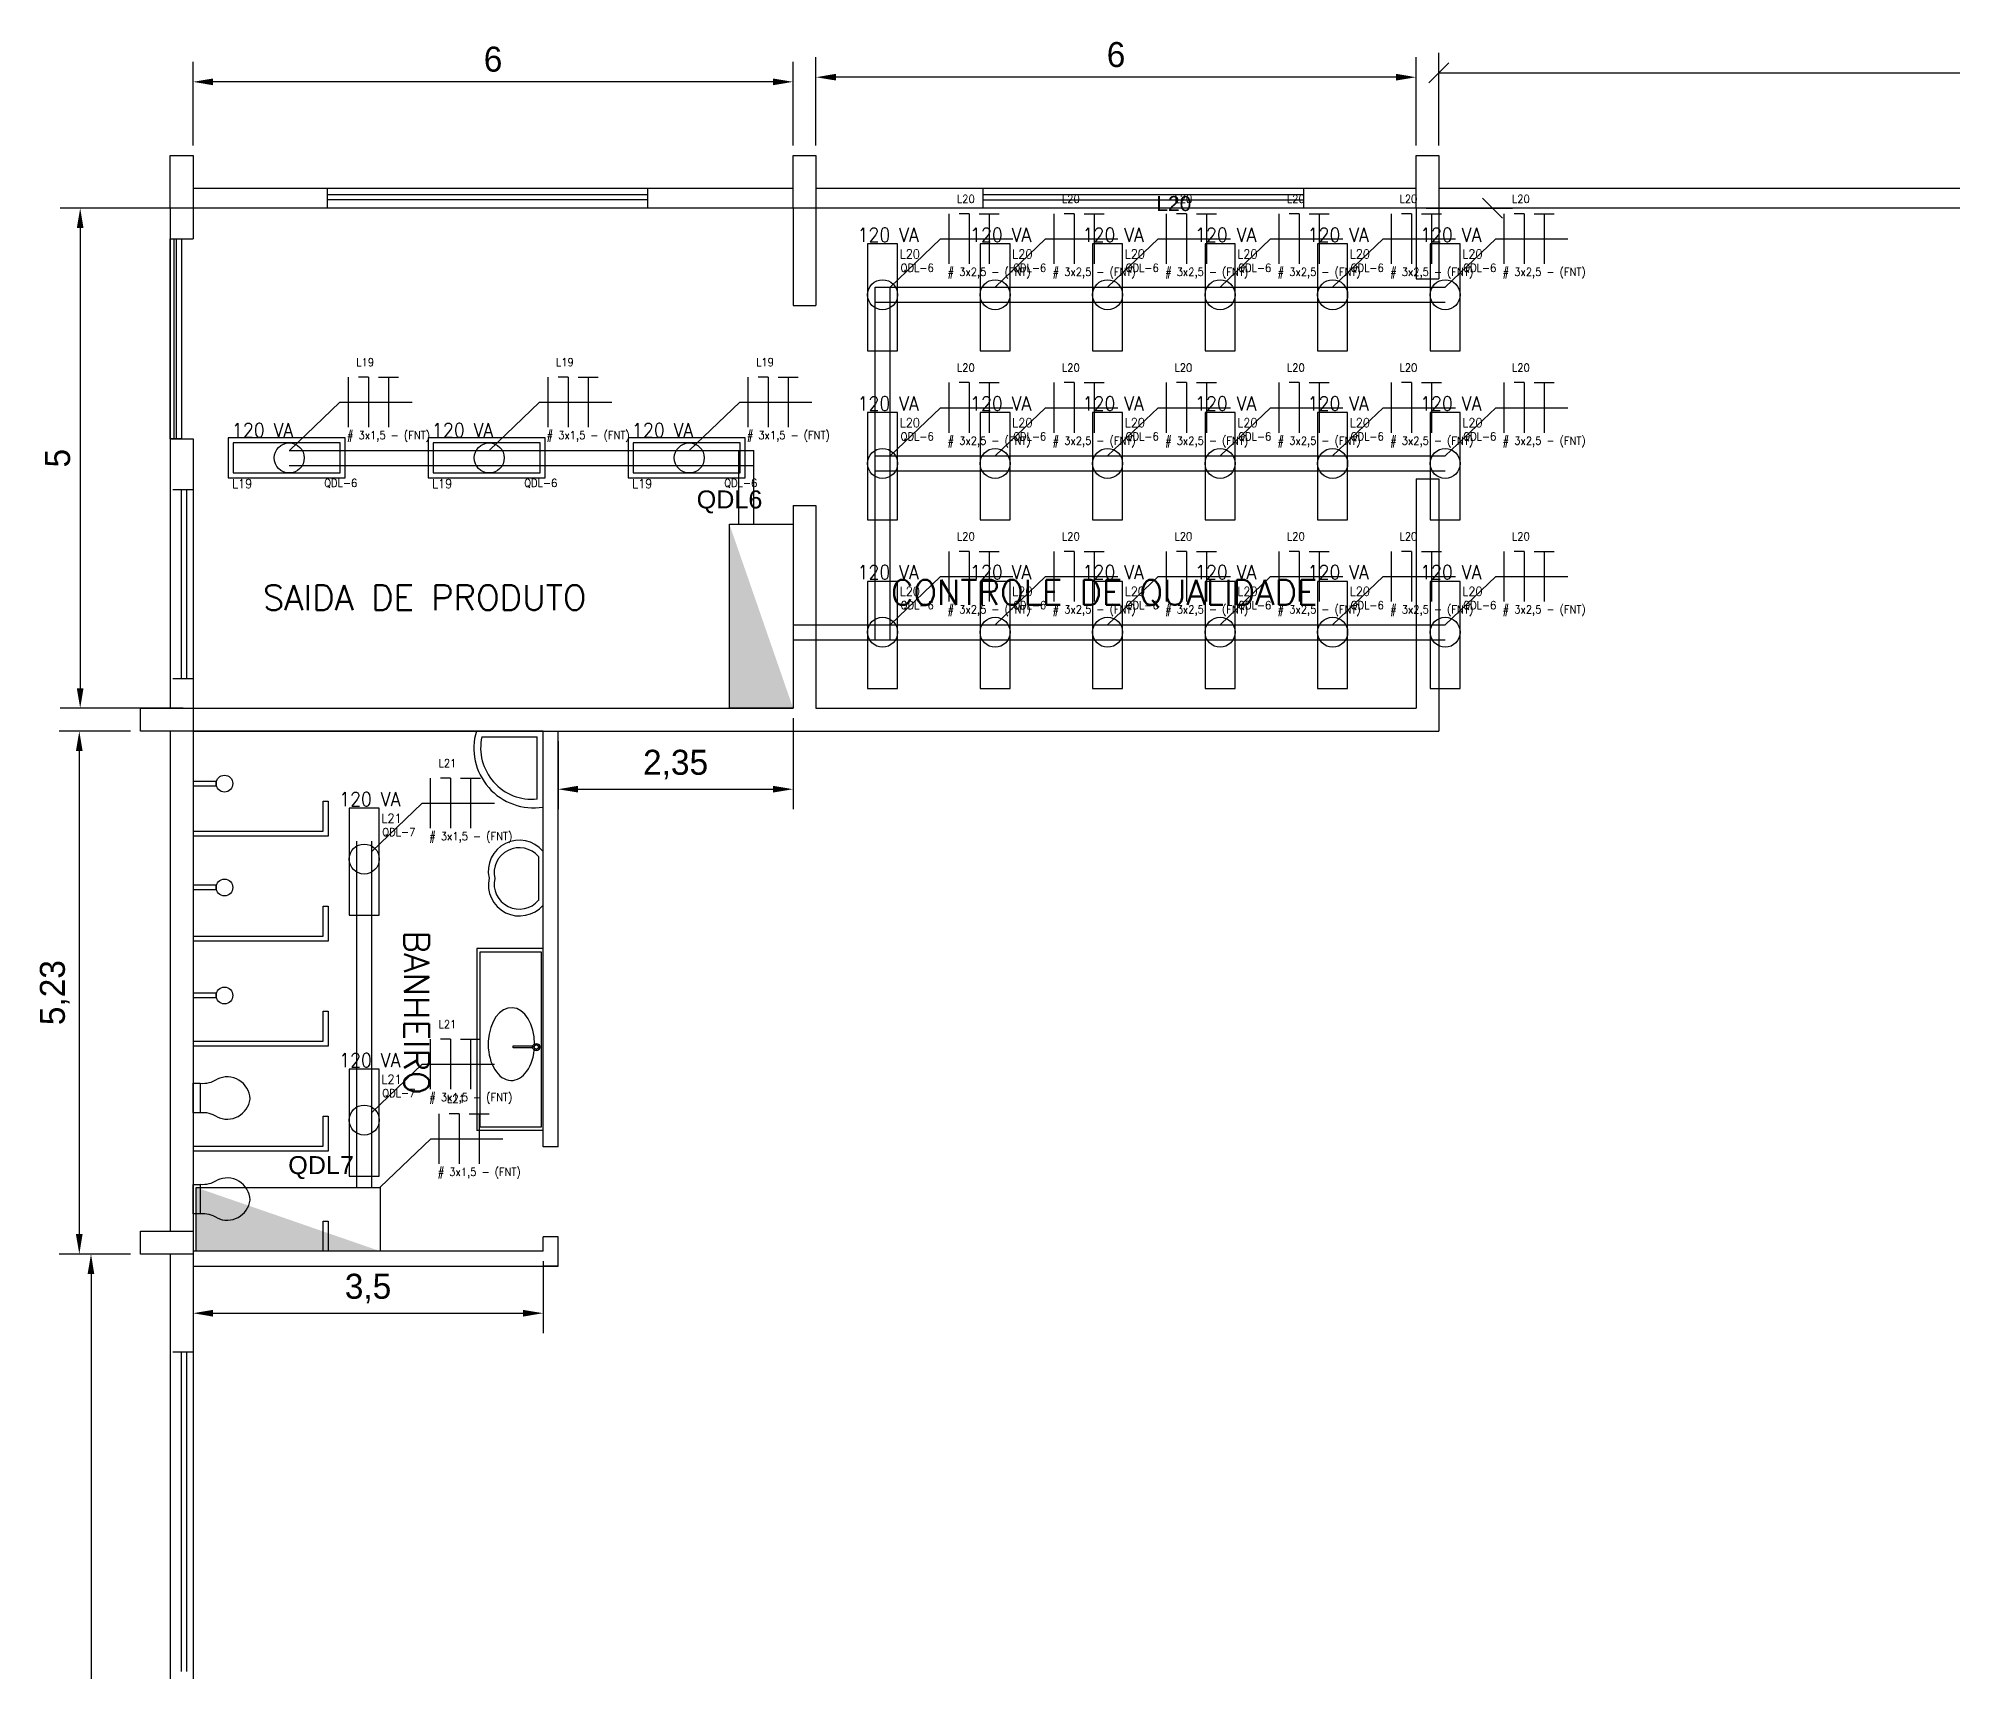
# Model space of a CAD drawing. Extents: x 196 to 608, y -49 to 226.
# Drawn here: x 355.22 to 374.36, y 46.19 to 62.53 of the extents above; entities that cross this region are included whole.
import ezdxf

# ---------------------------------------------------------------- set-up
doc = ezdxf.new("R2010")
doc.units = 0
doc.header["$MEASUREMENT"] = 0
for name, color, linetype in [('_ARQ', 5, 'Continuous'), ('_ARQ-TEXTO', 4, 'Continuous'), ('_COTAS', 4, 'Continuous'), ('_ELT-ELETROCALHAS', 1, 'Continuous'), ('_ELT-LUMINÁRIA', 2, 'Continuous'), ('_ELT-PONTO', 2, 'Continuous'), ('_ELT-PONTO-TEXTO', 4, 'Continuous'), ('ELET_FIAÇÃO', 1, 'Continuous')]:
    doc.layers.add(name, color=color, linetype=linetype)
doc.styles.add('textstyle3', font='romans')
doc.styles.add('textstyle4', font='arial.ttf')
doc.styles.add('textstyle6', font='Standard')
doc.dimstyles.new('QCADDimStyle', dxfattribs={"dimscale": 0, "dimtxt": 0.25, "dimasz": 0.2, "dimexe": 0.2, "dimexo": 0.1, "dimgap": 0.1, "dimtad": 1, "dimtxsty": 'Standard', "dimcen": 2.5, "dimadec": 1, "dimazin": 3, "dimtfac": 1, "dimtmove": 2, "dimatfit": 3, "dimarcsym": 0})

# ---------------------------------------------------------------- blocks, each defined once
blk = doc.blocks.new('_OBLIQUE')
at = {"color": 0, "linetype": 'ByBlock'}
blk.add_line((-0.5, -0.5), (0.5, 0.5), dxfattribs=at)
blk = doc.blocks.new('*D42')
at = {"layer": '_COTAS', "color": 0, "linetype": 'Continuous', "lineweight": -2, "transparency": 16777216}
for p, q in [((362.997, 61.453), (362.997, 62.337)), ((368.997, 61.453), (368.997, 62.337)), ((368.797, 62.137), (363.197, 62.137))]:
    blk.add_line(p, q, dxfattribs=at)
at = {"layer": '_COTAS', "color": 0, "linetype": 'Continuous', "transparency": 16777216}
for points in [[(363.197, 62.171), (363.197, 62.104), (362.997, 62.137)], [(368.797, 62.171), (368.797, 62.104), (368.997, 62.137)]]:
    blk.add_solid(points, dxfattribs=at)
at = {"layer": 'DEFPOINTS', "color": 0, "linetype": 'Continuous', "transparency": 16777216}
for p in [(362.997, 62.137), (362.997, 61.353), (368.997, 61.353)]:
    blk.add_point(p, dxfattribs=at)
at = {"layer": '_COTAS', "color": 0, "linetype": 'Continuous', "transparency": 16777216, "insert": (365.997, 62.362), "char_height": 0.25, "attachment_point": 5}
blk.add_mtext('6', dxfattribs=at)
blk = doc.blocks.new('*D43')
at = {"layer": '_COTAS', "color": 0, "linetype": 'Continuous', "lineweight": -2, "transparency": 16777216}
for p, q in [((356.768, 61.453), (356.768, 62.291)), ((362.768, 61.453), (362.768, 62.291)), ((362.568, 62.091), (356.968, 62.091))]:
    blk.add_line(p, q, dxfattribs=at)
at = {"layer": '_COTAS', "color": 0, "linetype": 'Continuous', "transparency": 16777216}
for points in [[(356.968, 62.124), (356.968, 62.057), (356.768, 62.091)], [(362.568, 62.124), (362.568, 62.057), (362.768, 62.091)]]:
    blk.add_solid(points, dxfattribs=at)
at = {"layer": 'DEFPOINTS', "color": 0, "linetype": 'Continuous', "transparency": 16777216}
for p in [(356.768, 62.091), (356.768, 61.353), (362.768, 61.353)]:
    blk.add_point(p, dxfattribs=at)
at = {"layer": '_COTAS', "color": 0, "linetype": 'Continuous', "transparency": 16777216, "insert": (359.768, 62.316), "char_height": 0.25, "attachment_point": 5}
blk.add_mtext('6', dxfattribs=at)
blk = doc.blocks.new('*D44')
at = {"layer": '_COTAS', "color": 0, "linetype": 'Continuous', "lineweight": -2, "transparency": 16777216}
for p, q in [((356.668, 60.828), (355.44, 60.828)), ((355.64, 60.628), (355.64, 56.028)), ((356.668, 55.828), (355.44, 55.828))]:
    blk.add_line(p, q, dxfattribs=at)
at = {"layer": '_COTAS', "color": 0, "linetype": 'Continuous', "transparency": 16777216}
for points in [[(355.606, 60.628), (355.673, 60.628), (355.64, 60.828)], [(355.606, 56.028), (355.673, 56.028), (355.64, 55.828)]]:
    blk.add_solid(points, dxfattribs=at)
at = {"layer": 'DEFPOINTS', "color": 0, "linetype": 'Continuous', "transparency": 16777216}
for p in [(356.768, 60.828), (355.64, 55.828), (356.768, 55.828)]:
    blk.add_point(p, dxfattribs=at)
at = {"layer": '_COTAS', "color": 0, "linetype": 'Continuous', "transparency": 16777216, "insert": (355.415, 58.328), "char_height": 0.25, "attachment_point": 5, "rotation": 90}
blk.add_mtext('5', dxfattribs=at)
blk = doc.blocks.new('*D45')
at = {"layer": '_COTAS', "color": 0, "linetype": 'Continuous', "lineweight": -2, "transparency": 16777216}
for p, q in [((360.268, 50.299), (360.268, 49.579)), ((356.768, 50.149), (356.768, 49.579)), ((356.968, 49.779), (360.068, 49.779))]:
    blk.add_line(p, q, dxfattribs=at)
at = {"layer": '_COTAS', "color": 0, "linetype": 'Continuous', "transparency": 16777216}
for points in [[(356.968, 49.812), (356.968, 49.745), (356.768, 49.779)], [(360.068, 49.812), (360.068, 49.745), (360.268, 49.779)]]:
    blk.add_solid(points, dxfattribs=at)
at = {"layer": 'DEFPOINTS', "color": 0, "linetype": 'Continuous', "transparency": 16777216}
for p in [(360.268, 50.399), (356.768, 50.249), (360.268, 49.779)]:
    blk.add_point(p, dxfattribs=at)
at = {"layer": '_COTAS', "color": 0, "linetype": 'Continuous', "transparency": 16777216, "insert": (358.518, 50.025), "char_height": 0.25, "attachment_point": 5}
blk.add_mtext('3,5', dxfattribs=at)
blk = doc.blocks.new('*D46')
at = {"layer": '_COTAS', "color": 0, "linetype": 'Continuous', "lineweight": -2, "transparency": 16777216}
for p, q in [((356.144, 55.599), (355.431, 55.599)), ((355.631, 55.399), (355.631, 50.57)), ((356.144, 50.37), (355.431, 50.37))]:
    blk.add_line(p, q, dxfattribs=at)
at = {"layer": '_COTAS', "color": 0, "linetype": 'Continuous', "transparency": 16777216}
for points in [[(355.597, 55.399), (355.664, 55.399), (355.631, 55.599)], [(355.597, 50.57), (355.664, 50.57), (355.631, 50.37)]]:
    blk.add_solid(points, dxfattribs=at)
at = {"layer": 'DEFPOINTS', "color": 0, "linetype": 'Continuous', "transparency": 16777216}
for p in [(356.244, 55.599), (355.631, 50.37), (356.244, 50.37)]:
    blk.add_point(p, dxfattribs=at)
at = {"layer": '_COTAS', "color": 0, "linetype": 'Continuous', "transparency": 16777216, "insert": (355.385, 52.984), "char_height": 0.25, "attachment_point": 5, "rotation": 90}
blk.add_mtext('5,23', dxfattribs=at)
blk = doc.blocks.new('*D47')
at = {"layer": '_COTAS', "color": 0, "linetype": 'Continuous', "lineweight": -2, "transparency": 16777216}
for p, q in [((362.768, 55.728), (362.768, 54.818)), ((360.418, 55.499), (360.418, 54.818)), ((360.618, 55.018), (362.568, 55.018))]:
    blk.add_line(p, q, dxfattribs=at)
at = {"layer": '_COTAS', "color": 0, "linetype": 'Continuous', "transparency": 16777216}
for points in [[(360.618, 55.052), (360.618, 54.985), (360.418, 55.018)], [(362.568, 55.052), (362.568, 54.985), (362.768, 55.018)]]:
    blk.add_solid(points, dxfattribs=at)
at = {"layer": 'DEFPOINTS', "color": 0, "linetype": 'Continuous', "transparency": 16777216}
for p in [(362.768, 55.828), (360.418, 55.599), (362.768, 55.018)]:
    blk.add_point(p, dxfattribs=at)
at = {"layer": '_COTAS', "color": 0, "linetype": 'Continuous', "transparency": 16777216, "insert": (361.593, 55.264), "char_height": 0.25, "attachment_point": 5}
blk.add_mtext('2,35', dxfattribs=at)
blk = doc.blocks.new('*D48')
at = {"layer": '_COTAS', "color": 0, "linetype": 'Continuous', "lineweight": -2, "transparency": 16777216}
for p, q in [((356.144, 50.37), (355.548, 50.37)), ((355.748, 50.17), (355.748, 22.619)), ((356.668, 22.419), (355.548, 22.419))]:
    blk.add_line(p, q, dxfattribs=at)
at = {"layer": '_COTAS', "color": 0, "linetype": 'Continuous', "transparency": 16777216}
for points in [[(355.714, 50.17), (355.781, 50.17), (355.748, 50.37)], [(355.714, 22.619), (355.781, 22.619), (355.748, 22.419)]]:
    blk.add_solid(points, dxfattribs=at)
at = {"layer": 'DEFPOINTS', "color": 0, "linetype": 'Continuous', "transparency": 16777216}
for p in [(356.244, 50.37), (355.748, 22.419), (356.768, 22.419)]:
    blk.add_point(p, dxfattribs=at)
at = {"layer": '_COTAS', "color": 0, "linetype": 'Continuous', "transparency": 16777216, "insert": (355.502, 36.394), "char_height": 0.25, "attachment_point": 5, "rotation": 90}
blk.add_mtext('27,95', dxfattribs=at)
blk = doc.blocks.new('LUM_ RS-812')
at = {"layer": '_ELT-LUMINÁRIA', "linetype": 'Continuous'}
for p, q in [((0.5582, 0.2), (-0.6121, 0.2)), ((-0.6121, 0.2), (-0.6121, -0.2)), ((0.5582, -0.2), (0.5582, 0.2)), ((0.5082, 0.15), (-0.5621, 0.15)), ((-0.5621, 0.15), (-0.5621, -0.15)), ((0.5082, -0.15), (0.5082, 0.15)), ((-0.5621, -0.15), (0.5082, -0.15)), ((-0.6121, -0.2), (0.5582, -0.2))]:
    blk.add_line(p, q, dxfattribs=at)
blk.add_circle((0, 0), 0.15, dxfattribs=at)
at = {"layer": '_ELT-LUMINÁRIA', "linetype": 'Continuous', "style": 'textstyle4'}
for tag, p, height in [('P', (-0.5726, 0.2094), 0.14), ('C', (-0.5724, -0.3018), 0.091), ('A', (0.3489, -0.2902), 0.08)]:
    blk.add_attdef(tag, p, '', height=height, dxfattribs=at)
blk = doc.blocks.new('Lum_TMS 426')
at = {"layer": '_ELT-LUMINÁRIA', "linetype": 'Continuous'}
for p, q in [((-0.15, 0.5082), (-0.15, -0.5621)), ((0.15, 0.5082), (-0.15, 0.5082)), ((0.15, -0.5621), (0.15, 0.5082)), ((-0.15, -0.5621), (0.15, -0.5621))]:
    blk.add_line(p, q, dxfattribs=at)
blk.add_circle((0, 0), 0.15, dxfattribs=at)
at = {"layer": '_ELT-LUMINÁRIA', "linetype": 'Continuous', "style": 'textstyle4'}
for tag, p, height in [('P', (-0.2514, 0.5294), 0.14), ('C', (0.1706, 0.3619), 0.091), ('A', (0.1803, 0.2295), 0.08)]:
    blk.add_attdef(tag, p, '', height=height, dxfattribs=at)
blk = doc.blocks.new('FIACAO_LUM_ELETRO_DIR')
at = {"layer": 'ELET_FIAÇÃO', "color": 4, "linetype": 'Continuous'}
for p, q in [((0.589, 0.233), (0.589, 0.733)), ((0.789, 0.733), (0.689, 0.733)), ((0.789, 0.733), (0.789, 0.233)), ((0.889, 0.733), (1.089, 0.733)), ((0.989, 0.733), (0.989, 0.233))]:
    blk.add_line(p, q, dxfattribs=at)
at = {"layer": 'ELET_FIAÇÃO', "color": 7, "linetype": 'Continuous'}
for points in [[(0.505, 0.483), (0, 0)], [(0.505, 0.483), (1.227, 0.483)]]:
    blk.add_lwpolyline(points, dxfattribs=at)
at = {"layer": 'ELET_FIAÇÃO', "color": 4, "linetype": 'Continuous', "style": 'textstyle4'}
for tag, p in [('C', (0.668, 0.843)), ('B', (0.575, 0.113))]:
    blk.add_attdef(tag, p, '', height=0.08, dxfattribs=at)

msp = doc.modelspace()

# ---------------------------------------------------------------- hatches: boundary and pattern name
at = {"layer": '_ELT-PONTO', "linetype": 'Continuous', "transparency": 33554687}
for points in [[(362.131, 57.668), (362.768, 55.828), (362.131, 55.828)], [(358.64, 50.399), (356.8, 51.036), (356.8, 50.399)]]:
    msp.add_hatch(color=256, dxfattribs=at).paths.add_polyline_path(points)

# ---------------------------------------------------------------- linework, layer by layer
at = {"layer": '_ARQ', "linetype": 'Continuous'}
for p, q in [((369.226, 61.453), (369.226, 62.381)), ((393.914, 60.828), (356.768, 60.828)), ((356.768, 60.828), (356.768, 60.522)), ((362.768, 60.828), (362.768, 59.855)), ((362.997, 60.828), (362.997, 59.855)), ((368.997, 60.828), (368.997, 60.122)), ((369.097, 60.828), (369.96, 60.828)), ((369.226, 60.828), (369.226, 60.122)), ((356.539, 60.522), (356.768, 60.522)), ((356.578, 58.522), (356.578, 60.522)), ((356.604, 58.522), (356.604, 60.522)), ((368.997, 60.122), (369.226, 60.122)), ((362.768, 59.855), (362.997, 59.855)), ((356.539, 58.522), (356.768, 58.522)), ((356.768, 58.522), (356.768, 21.959)), ((368.997, 58.122), (368.997, 55.828)), ((368.997, 58.122), (369.226, 58.122)), ((369.226, 58.122), (369.226, 55.599)), ((362.768, 57.855), (362.768, 55.828)), ((362.768, 57.855), (362.997, 57.855)), ((362.997, 57.855), (362.997, 55.828)), ((356.768, 55.828), (362.768, 55.828)), ((362.997, 55.828), (368.997, 55.828)), ((356.768, 55.599), (369.226, 55.599)), ((359.656, 55.542), (360.208, 55.542)), ((360.208, 54.92), (360.208, 55.542)), ((360.418, 55.499), (360.418, 54.906)), ((360.223, 54.345), (360.223, 53.907)), ((359.969, 52.453), (360.166, 52.453)), ((359.969, 52.431), (359.969, 52.453)), ((360.173, 52.465), (360.184, 52.454)), ((360.174, 52.466), (360.185, 52.455)), ((360.175, 52.467), (360.186, 52.456)), ((360.198, 52.461), (360.198, 52.477)), ((360.2, 52.461), (360.2, 52.477)), ((360.201, 52.461), (360.201, 52.477)), ((360.213, 52.455), (360.225, 52.467)), ((360.214, 52.454), (360.226, 52.466)), ((360.215, 52.454), (360.227, 52.465)), ((360.165, 52.431), (359.969, 52.431)), ((360.179, 52.442), (360.163, 52.442)), ((360.179, 52.44), (360.163, 52.44)), ((360.179, 52.439), (360.163, 52.439)), ((360.173, 52.416), (360.184, 52.427)), ((360.174, 52.415), (360.185, 52.426)), ((360.175, 52.414), (360.186, 52.425)), ((360.198, 52.404), (360.198, 52.42)), ((360.2, 52.404), (360.2, 52.42)), ((360.201, 52.404), (360.201, 52.42)), ((360.213, 52.425), (360.224, 52.414)), ((360.214, 52.426), (360.225, 52.415)), ((360.215, 52.427), (360.226, 52.415)), ((360.22, 52.442), (360.236, 52.442)), ((360.22, 52.44), (360.236, 52.44)), ((360.22, 52.439), (360.236, 52.439)), ((360.268, 50.399), (360.268, 50.541)), ((360.418, 50.249), (360.418, 50.541))]:
    msp.add_line(p, q, dxfattribs=at)
at = {"layer": '_ARQ'}
for p, q in [((356.768, 61.028), (362.768, 61.028)), ((358.112, 60.828), (358.112, 61.031)), ((358.112, 60.966), (361.309, 60.966)), ((358.112, 60.913), (361.309, 60.913)), ((361.312, 61.031), (361.312, 60.828)), ((362.997, 61.028), (368.997, 61.028)), ((364.67, 60.825), (364.67, 61.028)), ((364.67, 60.963), (367.867, 60.963)), ((364.67, 60.91), (367.867, 60.91)), ((367.87, 61.028), (367.87, 60.825)), ((369.226, 61.028), (375.226, 61.028)), ((356.539, 60.828), (356.539, 55.828)), ((356.565, 58.015), (356.768, 58.015)), ((356.65, 58.015), (356.65, 56.124)), ((356.703, 58.015), (356.703, 56.124)), ((356.768, 56.121), (356.565, 56.121)), ((356.539, 55.599), (356.539, 50.599)), ((356.768, 55.599), (356.768, 47.249)), ((360.268, 55.599), (356.768, 55.599)), ((360.268, 51.441), (360.268, 55.599)), ((360.418, 51.441), (360.418, 55.599)), ((356.768, 55.099), (356.998, 55.099)), ((356.998, 55.049), (356.774, 55.049)), ((356.998, 55.099), (356.998, 55.049)), ((358.068, 54.599), (358.068, 54.899)), ((358.068, 54.899), (358.118, 54.899)), ((358.118, 54.899), (358.118, 54.549)), ((356.768, 54.599), (358.068, 54.599)), ((358.118, 54.549), (356.768, 54.549)), ((356.768, 54.061), (356.998, 54.061)), ((356.998, 54.011), (356.774, 54.011)), ((356.998, 54.061), (356.998, 54.011)), ((358.068, 53.849), (358.118, 53.849)), ((358.068, 53.549), (358.068, 53.849)), ((358.118, 53.849), (358.118, 53.499)), ((356.768, 53.549), (358.068, 53.549)), ((358.118, 53.499), (356.768, 53.499)), ((359.607, 53.424), (359.607, 51.607)), ((360.268, 53.424), (359.607, 53.424)), ((356.768, 52.981), (356.998, 52.981)), ((356.998, 52.931), (356.774, 52.931)), ((356.998, 52.981), (356.998, 52.931)), ((358.068, 52.799), (358.118, 52.799)), ((358.068, 52.499), (358.068, 52.799)), ((358.118, 52.799), (358.118, 52.449)), ((356.768, 52.499), (358.068, 52.499)), ((358.118, 52.449), (356.768, 52.449)), ((358.068, 51.449), (358.068, 51.749)), ((358.068, 51.749), (358.118, 51.749)), ((358.118, 51.749), (358.118, 51.399)), ((360.268, 51.607), (359.607, 51.607)), ((356.768, 51.449), (358.068, 51.449)), ((358.118, 51.399), (356.768, 51.399)), ((360.418, 51.441), (360.268, 51.441)), ((358.068, 50.699), (358.118, 50.699)), ((358.068, 50.399), (358.068, 50.699)), ((358.118, 50.699), (358.118, 50.399)), ((360.418, 50.541), (360.268, 50.541)), ((356.539, 50.37), (356.539, 45.37)), ((360.268, 50.399), (356.768, 50.399)), ((356.768, 50.249), (360.418, 50.249)), ((360.418, 50.249), (360.268, 50.249)), ((356.565, 49.393), (356.768, 49.393)), ((356.65, 49.393), (356.65, 46.196)), ((356.703, 49.393), (356.703, 46.196))]:
    msp.add_line(p, q, dxfattribs=at)
for points in [[(356.768, 61.353), (356.768, 60.828), (356.539, 60.828), (356.539, 61.353)], [(362.997, 61.353), (362.997, 60.828), (362.768, 60.828), (362.768, 61.353)], [(369.226, 61.353), (369.226, 60.828), (368.997, 60.828), (368.997, 61.353)], [(356.244, 55.828), (356.768, 55.828), (356.768, 55.599), (356.244, 55.599)], [(356.841, 52.078), (356.841, 51.783), (356.768, 51.783), (356.768, 52.078)], [(356.841, 51.067), (356.841, 50.772), (356.768, 50.772), (356.768, 51.067)], [(356.244, 50.599), (356.768, 50.599), (356.768, 50.37), (356.244, 50.37)]]:
    msp.add_lwpolyline(points, close=True, dxfattribs=at)
at = {"layer": '_ARQ', "linetype": 'Continuous'}
for points in [[(356.539, 60.522), (356.653, 60.522), (356.653, 58.522), (356.539, 58.522)], [(359.638, 53.392), (360.248, 53.392), (360.248, 51.638), (359.638, 51.638)]]:
    msp.add_lwpolyline(points, close=True, dxfattribs=at)
at = {"layer": '_ARQ'}
for centre in [(357.082, 55.074), (357.082, 54.036), (357.082, 52.956)]:
    msp.add_circle(centre, 0.0841, dxfattribs=at)
at = {"layer": '_ARQ', "linetype": 'Continuous'}
for radius in [0.0363, 0.0206]:
    msp.add_circle((360.2, 52.44), radius, dxfattribs=at)
for centre, radius, start, end in [((360.172, 55.428), 0.596, 163.3317, 279.2567), ((360.158, 55.432), 0.514, 167.6282, 275.6183)]:
    msp.add_arc(centre, radius, start, end, dxfattribs=at)
at = {"layer": '_ARQ'}
for centre, radius, start, end in [((360.031, 54.197), 0.311, 40.5713, 192.607), ((360.031, 54.181), 0.252, 40.5713, 192.607), ((360.032, 54.062), 0.311, 167.4754, 319.5111), ((360.031, 54.071), 0.252, 167.4754, 319.5111), ((356.865, 52.342), 0.265, 264.7974, 302.622), ((357.109, 51.911), 0.231, 2.7533, 115.848), ((357.109, 51.952), 0.233, 244.4474, 352.0129), ((356.865, 51.519), 0.265, 57.378, 95.2026), ((357.109, 50.9), 0.231, 2.7533, 115.848), ((356.865, 51.332), 0.265, 264.7974, 302.622), ((356.865, 50.508), 0.265, 57.378, 95.2026), ((357.109, 50.942), 0.233, 244.4474, 352.0129)]:
    msp.add_arc(centre, radius, start, end, dxfattribs=at)
at = {"layer": '_ARQ', "linetype": 'Continuous'}
msp.add_ellipse((359.951, 52.47), major_axis=(0, -0.364), ratio=0.6369, start_param=1.574969, end_param=7.687357, dxfattribs=at)
at = {"layer": '_COTAS', "linetype": 'Continuous'}
msp.add_line((369.226, 62.181), (400.141, 62.181), dxfattribs=at)
at = {"layer": '_ELT-ELETROCALHAS', "linetype": 'Continuous'}
for p, q in [((363.588, 60.037), (369.288, 60.037)), ((363.588, 56.513), (363.588, 60.037)), ((363.738, 56.513), (363.738, 60.037)), ((363.588, 59.887), (369.288, 59.887)), ((357.73, 58.405), (362.375, 58.405)), ((362.225, 57.668), (362.225, 58.405)), ((362.375, 57.668), (362.375, 58.405)), ((357.73, 58.255), (362.375, 58.255)), ((363.588, 58.35), (369.288, 58.35)), ((363.588, 58.2), (369.288, 58.2)), ((362.768, 56.663), (369.288, 56.663)), ((362.768, 56.513), (369.288, 56.513)), ((358.405, 51.036), (358.405, 54.5)), ((358.555, 51.036), (358.555, 54.5))]:
    msp.add_line(p, q, dxfattribs=at)
at = {"layer": '_ELT-PONTO', "linetype": 'Continuous'}
for points in [[(362.131, 55.828), (362.131, 57.668), (362.768, 57.668), (362.768, 55.828)], [(356.8, 50.399), (356.8, 51.036), (358.64, 51.036), (358.64, 50.399)]]:
    msp.add_lwpolyline(points, close=True, dxfattribs=at)

# ---------------------------------------------------------------- block references
at = {"layer": '_ARQ', "linetype": 'Continuous', "xscale": 0.2, "yscale": 0.2, "zscale": 0.2}
for p, rotation in [((369.226, 62.181), 180), ((369.76, 60.828), 90)]:
    msp.add_blockref('_OBLIQUE', p, dxfattribs=dict(at, rotation=rotation))
at = {"layer": '_ELT-ELETROCALHAS', "linetype": 'Continuous'}
ref = msp.add_blockref('FIACAO_LUM_ELETRO_DIR', (363.738, 60.037), dxfattribs=at)
ref.add_attrib('C', 'L20', (364.406, 60.88), dxfattribs={"layer": 'ELET_FIAÇÃO', "color": 4, "linetype": 'Continuous', "height": 0.08, "style": 'textstyle6'})
ref.add_attrib('B', '# 3x2,5 - (FNT)', (364.313, 60.15), dxfattribs={"layer": 'ELET_FIAÇÃO', "color": 4, "linetype": 'Continuous', "height": 0.08, "style": 'textstyle6'})
ref = msp.add_blockref('FIACAO_LUM_ELETRO_DIR', (364.788, 60.037), dxfattribs=at)
ref.add_attrib('C', 'L20', (365.456, 60.88), dxfattribs={"layer": 'ELET_FIAÇÃO', "color": 4, "linetype": 'Continuous', "height": 0.08, "style": 'textstyle6'})
ref.add_attrib('B', '# 3x2,5 - (FNT)', (365.363, 60.15), dxfattribs={"layer": 'ELET_FIAÇÃO', "color": 4, "linetype": 'Continuous', "height": 0.08, "style": 'textstyle6'})
ref = msp.add_blockref('FIACAO_LUM_ELETRO_DIR', (365.913, 60.037), dxfattribs=at)
ref.add_attrib('C', 'L20', (366.581, 60.88), dxfattribs={"layer": 'ELET_FIAÇÃO', "color": 4, "linetype": 'Continuous', "height": 0.08, "style": 'textstyle6'})
ref.add_attrib('B', '# 3x2,5 - (FNT)', (366.488, 60.15), dxfattribs={"layer": 'ELET_FIAÇÃO', "color": 4, "linetype": 'Continuous', "height": 0.08, "style": 'textstyle6'})
ref = msp.add_blockref('FIACAO_LUM_ELETRO_DIR', (367.038, 60.037), dxfattribs=at)
ref.add_attrib('C', 'L20', (367.706, 60.88), dxfattribs={"layer": 'ELET_FIAÇÃO', "color": 4, "linetype": 'Continuous', "height": 0.08, "style": 'textstyle6'})
ref.add_attrib('B', '# 3x2,5 - (FNT)', (367.613, 60.15), dxfattribs={"layer": 'ELET_FIAÇÃO', "color": 4, "linetype": 'Continuous', "height": 0.08, "style": 'textstyle6'})
ref = msp.add_blockref('FIACAO_LUM_ELETRO_DIR', (368.163, 60.037), dxfattribs=at)
ref.add_attrib('C', 'L20', (368.831, 60.88), dxfattribs={"layer": 'ELET_FIAÇÃO', "color": 4, "linetype": 'Continuous', "height": 0.08, "style": 'textstyle6'})
ref.add_attrib('B', '# 3x2,5 - (FNT)', (368.738, 60.15), dxfattribs={"layer": 'ELET_FIAÇÃO', "color": 4, "linetype": 'Continuous', "height": 0.08, "style": 'textstyle6'})
ref = msp.add_blockref('FIACAO_LUM_ELETRO_DIR', (369.288, 60.037), dxfattribs=at)
ref.add_attrib('C', 'L20', (369.956, 60.88), dxfattribs={"layer": 'ELET_FIAÇÃO', "color": 4, "linetype": 'Continuous', "height": 0.08, "style": 'textstyle6'})
ref.add_attrib('B', '# 3x2,5 - (FNT)', (369.863, 60.15), dxfattribs={"layer": 'ELET_FIAÇÃO', "color": 4, "linetype": 'Continuous', "height": 0.08, "style": 'textstyle6'})
ref = msp.add_blockref('FIACAO_LUM_ELETRO_DIR', (357.732, 58.404), dxfattribs=at)
ref.add_attrib('C', 'L19', (358.4, 59.247), dxfattribs={"layer": 'ELET_FIAÇÃO', "color": 4, "linetype": 'Continuous', "height": 0.08, "style": 'textstyle6'})
ref.add_attrib('B', '# 3x1,5 - (FNT)', (358.307, 58.517), dxfattribs={"layer": 'ELET_FIAÇÃO', "color": 4, "linetype": 'Continuous', "height": 0.08, "style": 'textstyle6'})
ref = msp.add_blockref('FIACAO_LUM_ELETRO_DIR', (359.729, 58.405), dxfattribs=at)
ref.add_attrib('C', 'L19', (360.397, 59.248), dxfattribs={"layer": 'ELET_FIAÇÃO', "color": 4, "linetype": 'Continuous', "height": 0.08, "style": 'textstyle6'})
ref.add_attrib('B', '# 3x1,5 - (FNT)', (360.304, 58.518), dxfattribs={"layer": 'ELET_FIAÇÃO', "color": 4, "linetype": 'Continuous', "height": 0.08, "style": 'textstyle6'})
ref = msp.add_blockref('FIACAO_LUM_ELETRO_DIR', (361.73, 58.405), dxfattribs=at)
ref.add_attrib('C', 'L19', (362.398, 59.248), dxfattribs={"layer": 'ELET_FIAÇÃO', "color": 4, "linetype": 'Continuous', "height": 0.08, "style": 'textstyle6'})
ref.add_attrib('B', '# 3x1,5 - (FNT)', (362.305, 58.518), dxfattribs={"layer": 'ELET_FIAÇÃO', "color": 4, "linetype": 'Continuous', "height": 0.08, "style": 'textstyle6'})
ref = msp.add_blockref('FIACAO_LUM_ELETRO_DIR', (363.738, 58.35), dxfattribs=at)
ref.add_attrib('C', 'L20', (364.406, 59.193), dxfattribs={"layer": 'ELET_FIAÇÃO', "color": 4, "linetype": 'Continuous', "height": 0.08, "style": 'textstyle6'})
ref.add_attrib('B', '# 3x2,5 - (FNT)', (364.313, 58.463), dxfattribs={"layer": 'ELET_FIAÇÃO', "color": 4, "linetype": 'Continuous', "height": 0.08, "style": 'textstyle6'})
ref = msp.add_blockref('FIACAO_LUM_ELETRO_DIR', (364.788, 58.35), dxfattribs=at)
ref.add_attrib('C', 'L20', (365.456, 59.193), dxfattribs={"layer": 'ELET_FIAÇÃO', "color": 4, "linetype": 'Continuous', "height": 0.08, "style": 'textstyle6'})
ref.add_attrib('B', '# 3x2,5 - (FNT)', (365.363, 58.463), dxfattribs={"layer": 'ELET_FIAÇÃO', "color": 4, "linetype": 'Continuous', "height": 0.08, "style": 'textstyle6'})
ref = msp.add_blockref('FIACAO_LUM_ELETRO_DIR', (365.913, 58.35), dxfattribs=at)
ref.add_attrib('C', 'L20', (366.581, 59.193), dxfattribs={"layer": 'ELET_FIAÇÃO', "color": 4, "linetype": 'Continuous', "height": 0.08, "style": 'textstyle6'})
ref.add_attrib('B', '# 3x2,5 - (FNT)', (366.488, 58.463), dxfattribs={"layer": 'ELET_FIAÇÃO', "color": 4, "linetype": 'Continuous', "height": 0.08, "style": 'textstyle6'})
ref = msp.add_blockref('FIACAO_LUM_ELETRO_DIR', (367.038, 58.35), dxfattribs=at)
ref.add_attrib('C', 'L20', (367.706, 59.193), dxfattribs={"layer": 'ELET_FIAÇÃO', "color": 4, "linetype": 'Continuous', "height": 0.08, "style": 'textstyle6'})
ref.add_attrib('B', '# 3x2,5 - (FNT)', (367.613, 58.463), dxfattribs={"layer": 'ELET_FIAÇÃO', "color": 4, "linetype": 'Continuous', "height": 0.08, "style": 'textstyle6'})
ref = msp.add_blockref('FIACAO_LUM_ELETRO_DIR', (368.163, 58.35), dxfattribs=at)
ref.add_attrib('C', 'L20', (368.831, 59.193), dxfattribs={"layer": 'ELET_FIAÇÃO', "color": 4, "linetype": 'Continuous', "height": 0.08, "style": 'textstyle6'})
ref.add_attrib('B', '# 3x2,5 - (FNT)', (368.738, 58.463), dxfattribs={"layer": 'ELET_FIAÇÃO', "color": 4, "linetype": 'Continuous', "height": 0.08, "style": 'textstyle6'})
ref = msp.add_blockref('FIACAO_LUM_ELETRO_DIR', (369.288, 58.35), dxfattribs=at)
ref.add_attrib('C', 'L20', (369.956, 59.193), dxfattribs={"layer": 'ELET_FIAÇÃO', "color": 4, "linetype": 'Continuous', "height": 0.08, "style": 'textstyle6'})
ref.add_attrib('B', '# 3x2,5 - (FNT)', (369.863, 58.463), dxfattribs={"layer": 'ELET_FIAÇÃO', "color": 4, "linetype": 'Continuous', "height": 0.08, "style": 'textstyle6'})
ref = msp.add_blockref('FIACAO_LUM_ELETRO_DIR', (363.738, 56.663), dxfattribs=at)
ref.add_attrib('C', 'L20', (364.406, 57.506), dxfattribs={"layer": 'ELET_FIAÇÃO', "color": 4, "linetype": 'Continuous', "height": 0.08, "style": 'textstyle6'})
ref.add_attrib('B', '# 3x2,5 - (FNT)', (364.313, 56.776), dxfattribs={"layer": 'ELET_FIAÇÃO', "color": 4, "linetype": 'Continuous', "height": 0.08, "style": 'textstyle6'})
ref = msp.add_blockref('FIACAO_LUM_ELETRO_DIR', (364.788, 56.663), dxfattribs=at)
ref.add_attrib('C', 'L20', (365.456, 57.506), dxfattribs={"layer": 'ELET_FIAÇÃO', "color": 4, "linetype": 'Continuous', "height": 0.08, "style": 'textstyle6'})
ref.add_attrib('B', '# 3x2,5 - (FNT)', (365.363, 56.776), dxfattribs={"layer": 'ELET_FIAÇÃO', "color": 4, "linetype": 'Continuous', "height": 0.08, "style": 'textstyle6'})
ref = msp.add_blockref('FIACAO_LUM_ELETRO_DIR', (365.913, 56.663), dxfattribs=at)
ref.add_attrib('C', 'L20', (366.581, 57.506), dxfattribs={"layer": 'ELET_FIAÇÃO', "color": 4, "linetype": 'Continuous', "height": 0.08, "style": 'textstyle6'})
ref.add_attrib('B', '# 3x2,5 - (FNT)', (366.488, 56.776), dxfattribs={"layer": 'ELET_FIAÇÃO', "color": 4, "linetype": 'Continuous', "height": 0.08, "style": 'textstyle6'})
ref = msp.add_blockref('FIACAO_LUM_ELETRO_DIR', (367.038, 56.663), dxfattribs=at)
ref.add_attrib('C', 'L20', (367.706, 57.506), dxfattribs={"layer": 'ELET_FIAÇÃO', "color": 4, "linetype": 'Continuous', "height": 0.08, "style": 'textstyle6'})
ref.add_attrib('B', '# 3x2,5 - (FNT)', (367.613, 56.776), dxfattribs={"layer": 'ELET_FIAÇÃO', "color": 4, "linetype": 'Continuous', "height": 0.08, "style": 'textstyle6'})
ref = msp.add_blockref('FIACAO_LUM_ELETRO_DIR', (368.163, 56.663), dxfattribs=at)
ref.add_attrib('C', 'L20', (368.831, 57.506), dxfattribs={"layer": 'ELET_FIAÇÃO', "color": 4, "linetype": 'Continuous', "height": 0.08, "style": 'textstyle6'})
ref.add_attrib('B', '# 3x2,5 - (FNT)', (368.738, 56.776), dxfattribs={"layer": 'ELET_FIAÇÃO', "color": 4, "linetype": 'Continuous', "height": 0.08, "style": 'textstyle6'})
ref = msp.add_blockref('FIACAO_LUM_ELETRO_DIR', (369.288, 56.663), dxfattribs=at)
ref.add_attrib('C', 'L20', (369.956, 57.506), dxfattribs={"layer": 'ELET_FIAÇÃO', "color": 4, "linetype": 'Continuous', "height": 0.08, "style": 'textstyle6'})
ref.add_attrib('B', '# 3x2,5 - (FNT)', (369.863, 56.776), dxfattribs={"layer": 'ELET_FIAÇÃO', "color": 4, "linetype": 'Continuous', "height": 0.08, "style": 'textstyle6'})
ref = msp.add_blockref('FIACAO_LUM_ELETRO_DIR', (358.555, 54.395), dxfattribs=at)
ref.add_attrib('C', 'L21', (359.223, 55.238), dxfattribs={"layer": 'ELET_FIAÇÃO', "color": 4, "linetype": 'Continuous', "height": 0.08, "style": 'textstyle6'})
ref.add_attrib('B', '# 3x1,5 - (FNT)', (359.13, 54.508), dxfattribs={"layer": 'ELET_FIAÇÃO', "color": 4, "linetype": 'Continuous', "height": 0.08, "style": 'textstyle6'})
ref = msp.add_blockref('FIACAO_LUM_ELETRO_DIR', (358.555, 51.785), dxfattribs=at)
ref.add_attrib('C', 'L21', (359.223, 52.628), dxfattribs={"layer": 'ELET_FIAÇÃO', "color": 4, "linetype": 'Continuous', "height": 0.08, "style": 'textstyle6'})
ref.add_attrib('B', '# 3x1,5 - (FNT)', (359.13, 51.898), dxfattribs={"layer": 'ELET_FIAÇÃO', "color": 4, "linetype": 'Continuous', "height": 0.08, "style": 'textstyle6'})
ref = msp.add_blockref('FIACAO_LUM_ELETRO_DIR', (358.64, 51.039), dxfattribs=at)
ref.add_attrib('C', 'L21', (359.308, 51.882), dxfattribs={"layer": 'ELET_FIAÇÃO', "color": 4, "linetype": 'Continuous', "height": 0.08, "style": 'textstyle6'})
ref.add_attrib('B', '# 3x1,5 - (FNT)', (359.215, 51.152), dxfattribs={"layer": 'ELET_FIAÇÃO', "color": 4, "linetype": 'Continuous', "height": 0.08, "style": 'textstyle6'})
at = {"layer": '_ELT-LUMINÁRIA', "linetype": 'Continuous'}
ref = msp.add_blockref('Lum_TMS 426', (363.663, 59.962), dxfattribs=at)
ref.add_attrib('C', 'L20', (363.834, 60.324), dxfattribs={"linetype": 'Continuous', "height": 0.091, "style": 'textstyle6'})
ref.add_attrib('A', 'QDL-6', (363.843, 60.191), dxfattribs={"linetype": 'Continuous', "height": 0.08, "style": 'textstyle6'})
ref.add_attrib('P', '120 VA', (363.412, 60.491), dxfattribs={"linetype": 'Continuous', "height": 0.14, "style": 'textstyle6'})
ref = msp.add_blockref('Lum_TMS 426', (364.788, 59.962), dxfattribs=at)
ref.add_attrib('C', 'L20', (364.959, 60.324), dxfattribs={"linetype": 'Continuous', "height": 0.091, "style": 'textstyle6'})
ref.add_attrib('A', 'QDL-6', (364.968, 60.191), dxfattribs={"linetype": 'Continuous', "height": 0.08, "style": 'textstyle6'})
ref.add_attrib('P', '120 VA', (364.537, 60.491), dxfattribs={"linetype": 'Continuous', "height": 0.14, "style": 'textstyle6'})
ref = msp.add_blockref('Lum_TMS 426', (365.913, 59.962), dxfattribs=at)
ref.add_attrib('C', 'L20', (366.084, 60.324), dxfattribs={"linetype": 'Continuous', "height": 0.091, "style": 'textstyle6'})
ref.add_attrib('A', 'QDL-6', (366.093, 60.191), dxfattribs={"linetype": 'Continuous', "height": 0.08, "style": 'textstyle6'})
ref.add_attrib('P', '120 VA', (365.662, 60.491), dxfattribs={"linetype": 'Continuous', "height": 0.14, "style": 'textstyle6'})
ref = msp.add_blockref('Lum_TMS 426', (367.038, 59.962), dxfattribs=at)
ref.add_attrib('C', 'L20', (367.209, 60.324), dxfattribs={"linetype": 'Continuous', "height": 0.091, "style": 'textstyle6'})
ref.add_attrib('A', 'QDL-6', (367.218, 60.191), dxfattribs={"linetype": 'Continuous', "height": 0.08, "style": 'textstyle6'})
ref.add_attrib('P', '120 VA', (366.787, 60.491), dxfattribs={"linetype": 'Continuous', "height": 0.14, "style": 'textstyle6'})
ref = msp.add_blockref('Lum_TMS 426', (368.163, 59.962), dxfattribs=at)
ref.add_attrib('C', 'L20', (368.334, 60.324), dxfattribs={"linetype": 'Continuous', "height": 0.091, "style": 'textstyle6'})
ref.add_attrib('A', 'QDL-6', (368.343, 60.191), dxfattribs={"linetype": 'Continuous', "height": 0.08, "style": 'textstyle6'})
ref.add_attrib('P', '120 VA', (367.912, 60.491), dxfattribs={"linetype": 'Continuous', "height": 0.14, "style": 'textstyle6'})
ref = msp.add_blockref('Lum_TMS 426', (369.288, 59.962), dxfattribs=at)
ref.add_attrib('C', 'L20', (369.459, 60.324), dxfattribs={"linetype": 'Continuous', "height": 0.091, "style": 'textstyle6'})
ref.add_attrib('A', 'QDL-6', (369.468, 60.191), dxfattribs={"linetype": 'Continuous', "height": 0.08, "style": 'textstyle6'})
ref.add_attrib('P', '120 VA', (369.037, 60.491), dxfattribs={"linetype": 'Continuous', "height": 0.14, "style": 'textstyle6'})
ref = msp.add_blockref('Lum_TMS 426', (363.663, 58.275), dxfattribs=at)
ref.add_attrib('C', 'L20', (363.834, 58.637), dxfattribs={"linetype": 'Continuous', "height": 0.091, "style": 'textstyle6'})
ref.add_attrib('A', 'QDL-6', (363.843, 58.505), dxfattribs={"linetype": 'Continuous', "height": 0.08, "style": 'textstyle6'})
ref.add_attrib('P', '120 VA', (363.412, 58.804), dxfattribs={"linetype": 'Continuous', "height": 0.14, "style": 'textstyle6'})
ref = msp.add_blockref('Lum_TMS 426', (364.788, 58.275), dxfattribs=at)
ref.add_attrib('C', 'L20', (364.959, 58.637), dxfattribs={"linetype": 'Continuous', "height": 0.091, "style": 'textstyle6'})
ref.add_attrib('A', 'QDL-6', (364.968, 58.505), dxfattribs={"linetype": 'Continuous', "height": 0.08, "style": 'textstyle6'})
ref.add_attrib('P', '120 VA', (364.537, 58.804), dxfattribs={"linetype": 'Continuous', "height": 0.14, "style": 'textstyle6'})
ref = msp.add_blockref('Lum_TMS 426', (365.913, 58.275), dxfattribs=at)
ref.add_attrib('C', 'L20', (366.084, 58.637), dxfattribs={"linetype": 'Continuous', "height": 0.091, "style": 'textstyle6'})
ref.add_attrib('A', 'QDL-6', (366.093, 58.505), dxfattribs={"linetype": 'Continuous', "height": 0.08, "style": 'textstyle6'})
ref.add_attrib('P', '120 VA', (365.662, 58.804), dxfattribs={"linetype": 'Continuous', "height": 0.14, "style": 'textstyle6'})
ref = msp.add_blockref('Lum_TMS 426', (367.038, 58.275), dxfattribs=at)
ref.add_attrib('C', 'L20', (367.209, 58.637), dxfattribs={"linetype": 'Continuous', "height": 0.091, "style": 'textstyle6'})
ref.add_attrib('A', 'QDL-6', (367.218, 58.505), dxfattribs={"linetype": 'Continuous', "height": 0.08, "style": 'textstyle6'})
ref.add_attrib('P', '120 VA', (366.787, 58.804), dxfattribs={"linetype": 'Continuous', "height": 0.14, "style": 'textstyle6'})
ref = msp.add_blockref('Lum_TMS 426', (368.163, 58.275), dxfattribs=at)
ref.add_attrib('C', 'L20', (368.334, 58.637), dxfattribs={"linetype": 'Continuous', "height": 0.091, "style": 'textstyle6'})
ref.add_attrib('A', 'QDL-6', (368.343, 58.505), dxfattribs={"linetype": 'Continuous', "height": 0.08, "style": 'textstyle6'})
ref.add_attrib('P', '120 VA', (367.912, 58.804), dxfattribs={"linetype": 'Continuous', "height": 0.14, "style": 'textstyle6'})
ref = msp.add_blockref('Lum_TMS 426', (369.288, 58.275), dxfattribs=at)
ref.add_attrib('C', 'L20', (369.459, 58.637), dxfattribs={"linetype": 'Continuous', "height": 0.091, "style": 'textstyle6'})
ref.add_attrib('A', 'QDL-6', (369.468, 58.505), dxfattribs={"linetype": 'Continuous', "height": 0.08, "style": 'textstyle6'})
ref.add_attrib('P', '120 VA', (369.037, 58.804), dxfattribs={"linetype": 'Continuous', "height": 0.14, "style": 'textstyle6'})
ref = msp.add_blockref('LUM_ RS-812', (357.73, 58.33), dxfattribs=at)
ref.add_attrib('C', 'L19', (357.158, 58.028), dxfattribs={"linetype": 'Continuous', "height": 0.091, "style": 'textstyle6'})
ref.add_attrib('A', 'QDL-6', (358.079, 58.04), dxfattribs={"linetype": 'Continuous', "height": 0.08, "style": 'textstyle6'})
ref.add_attrib('P', '120 VA', (357.157, 58.539), dxfattribs={"linetype": 'Continuous', "height": 0.14, "style": 'textstyle6'})
ref = msp.add_blockref('LUM_ RS-812', (359.73, 58.33), dxfattribs=at)
ref.add_attrib('C', 'L19', (359.158, 58.028), dxfattribs={"linetype": 'Continuous', "height": 0.091, "style": 'textstyle6'})
ref.add_attrib('A', 'QDL-6', (360.079, 58.04), dxfattribs={"linetype": 'Continuous', "height": 0.08, "style": 'textstyle6'})
ref.add_attrib('P', '120 VA', (359.157, 58.539), dxfattribs={"linetype": 'Continuous', "height": 0.14, "style": 'textstyle6'})
ref = msp.add_blockref('LUM_ RS-812', (361.73, 58.33), dxfattribs=at)
ref.add_attrib('C', 'L19', (361.158, 58.028), dxfattribs={"linetype": 'Continuous', "height": 0.091, "style": 'textstyle6'})
ref.add_attrib('A', 'QDL-6', (362.079, 58.04), dxfattribs={"linetype": 'Continuous', "height": 0.08, "style": 'textstyle6'})
ref.add_attrib('P', '120 VA', (361.157, 58.539), dxfattribs={"linetype": 'Continuous', "height": 0.14, "style": 'textstyle6'})
ref = msp.add_blockref('Lum_TMS 426', (363.663, 56.588), dxfattribs=at)
ref.add_attrib('C', 'L20', (363.834, 56.95), dxfattribs={"linetype": 'Continuous', "height": 0.091, "style": 'textstyle6'})
ref.add_attrib('A', 'QDL-6', (363.843, 56.818), dxfattribs={"linetype": 'Continuous', "height": 0.08, "style": 'textstyle6'})
ref.add_attrib('P', '120 VA', (363.412, 57.117), dxfattribs={"linetype": 'Continuous', "height": 0.14, "style": 'textstyle6'})
ref = msp.add_blockref('Lum_TMS 426', (364.788, 56.588), dxfattribs=at)
ref.add_attrib('C', 'L20', (364.959, 56.95), dxfattribs={"linetype": 'Continuous', "height": 0.091, "style": 'textstyle6'})
ref.add_attrib('A', 'QDL-6', (364.968, 56.818), dxfattribs={"linetype": 'Continuous', "height": 0.08, "style": 'textstyle6'})
ref.add_attrib('P', '120 VA', (364.537, 57.117), dxfattribs={"linetype": 'Continuous', "height": 0.14, "style": 'textstyle6'})
ref = msp.add_blockref('Lum_TMS 426', (365.913, 56.588), dxfattribs=at)
ref.add_attrib('C', 'L20', (366.084, 56.95), dxfattribs={"linetype": 'Continuous', "height": 0.091, "style": 'textstyle6'})
ref.add_attrib('A', 'QDL-6', (366.093, 56.818), dxfattribs={"linetype": 'Continuous', "height": 0.08, "style": 'textstyle6'})
ref.add_attrib('P', '120 VA', (365.662, 57.117), dxfattribs={"linetype": 'Continuous', "height": 0.14, "style": 'textstyle6'})
ref = msp.add_blockref('Lum_TMS 426', (367.038, 56.588), dxfattribs=at)
ref.add_attrib('C', 'L20', (367.209, 56.95), dxfattribs={"linetype": 'Continuous', "height": 0.091, "style": 'textstyle6'})
ref.add_attrib('A', 'QDL-6', (367.218, 56.818), dxfattribs={"linetype": 'Continuous', "height": 0.08, "style": 'textstyle6'})
ref.add_attrib('P', '120 VA', (366.787, 57.117), dxfattribs={"linetype": 'Continuous', "height": 0.14, "style": 'textstyle6'})
ref = msp.add_blockref('Lum_TMS 426', (368.163, 56.588), dxfattribs=at)
ref.add_attrib('C', 'L20', (368.334, 56.95), dxfattribs={"linetype": 'Continuous', "height": 0.091, "style": 'textstyle6'})
ref.add_attrib('A', 'QDL-6', (368.343, 56.818), dxfattribs={"linetype": 'Continuous', "height": 0.08, "style": 'textstyle6'})
ref.add_attrib('P', '120 VA', (367.912, 57.117), dxfattribs={"linetype": 'Continuous', "height": 0.14, "style": 'textstyle6'})
ref = msp.add_blockref('Lum_TMS 426', (369.288, 56.588), dxfattribs=at)
ref.add_attrib('C', 'L20', (369.459, 56.95), dxfattribs={"linetype": 'Continuous', "height": 0.091, "style": 'textstyle6'})
ref.add_attrib('A', 'QDL-6', (369.468, 56.818), dxfattribs={"linetype": 'Continuous', "height": 0.08, "style": 'textstyle6'})
ref.add_attrib('P', '120 VA', (369.037, 57.117), dxfattribs={"linetype": 'Continuous', "height": 0.14, "style": 'textstyle6'})
ref = msp.add_blockref('Lum_TMS 426', (358.48, 54.32), dxfattribs=at)
ref.add_attrib('C', 'L21', (358.651, 54.682), dxfattribs={"linetype": 'Continuous', "height": 0.091, "style": 'textstyle6'})
ref.add_attrib('A', 'QDL-7', (358.66, 54.55), dxfattribs={"linetype": 'Continuous', "height": 0.08, "style": 'textstyle6'})
ref.add_attrib('P', '120 VA', (358.229, 54.849), dxfattribs={"linetype": 'Continuous', "height": 0.14, "style": 'textstyle6'})
ref = msp.add_blockref('Lum_TMS 426', (358.48, 51.71), dxfattribs=at)
ref.add_attrib('C', 'L21', (358.651, 52.072), dxfattribs={"linetype": 'Continuous', "height": 0.091, "style": 'textstyle6'})
ref.add_attrib('A', 'QDL-7', (358.66, 51.94), dxfattribs={"linetype": 'Continuous', "height": 0.08, "style": 'textstyle6'})
ref.add_attrib('P', '120 VA', (358.229, 52.239), dxfattribs={"linetype": 'Continuous', "height": 0.14, "style": 'textstyle6'})

# ---------------------------------------------------------------- texts
at = {"layer": '_ARQ-TEXTO', "style": 'textstyle3'}
for s, p in [('SAIDA DE PRODUTO', (357.466, 56.809)), ('CONTROLE DE QUALIDADE', (363.745, 56.86))]:
    msp.add_text(s, height=0.25, dxfattribs=at).set_placement(p)
msp.add_text('BANHEIRO', height=0.25, rotation=270, dxfattribs=at).set_placement((358.879, 53.604))
at = {"layer": '_ELT-PONTO-TEXTO', "linetype": 'Continuous', "width": 2, "attachment_point": 7, "style": 'textstyle4'}
for s, insert, char_height in [('L20', (366.4, 60.797), 0.15), ('QDL6', (361.804, 57.776), 0.18), ('QDL7', (357.72, 51.12), 0.18)]:
    msp.add_mtext(s, dxfattribs=dict(at, insert=insert, char_height=char_height))

# ---------------------------------------------------------------- dimensions: what is measured, and where the dimension line sits
at = {"layer": '_COTAS', "linetype": 'Continuous'}
for base, p1, p2, picture, middle in [((356.768, 62.091), (362.768, 61.353), (356.768, 61.353), '*D43', (359.768, 62.316)), ((362.997, 62.137), (368.997, 61.353), (362.997, 61.353), '*D42', (365.997, 62.362)), ((362.768, 55.018), (360.418, 55.599), (362.768, 55.828), '*D47', (361.593, 55.264)), ((360.268, 49.779), (356.768, 50.249), (360.268, 50.399), '*D45', (358.518, 50.025))]:
    dim = msp.add_linear_dim(base=base, p1=p1, p2=p2, dimstyle='QCADDimStyle', override={"dimscale": 1, "dimtoh": 0, "dimsah": 1, "dimcen": 0.2, "dimtdec": 2, "dimtofl": 1}, dxfattribs=at)
    dim.commit()
    dim.dimension.update_dxf_attribs({"geometry": picture, "text_midpoint": middle})
for base, p1, p2, picture, middle in [((355.64, 55.828), (356.768, 60.828), (356.768, 55.828), '*D44', (355.415, 58.328)), ((355.631, 50.37), (356.244, 55.599), (356.244, 50.37), '*D46', (355.385, 52.984)), ((355.748, 22.419), (356.244, 50.37), (356.768, 22.419), '*D48', (355.502, 36.394))]:
    dim = msp.add_linear_dim(base=base, p1=p1, p2=p2, angle=90, dimstyle='QCADDimStyle', override={"dimscale": 1, "dimtoh": 0, "dimsah": 1, "dimcen": 0.2, "dimtdec": 2, "dimtofl": 1}, dxfattribs=at)
    dim.commit()
    dim.dimension.update_dxf_attribs({"geometry": picture, "text_midpoint": middle})

doc.saveas('drawing.dxf')
